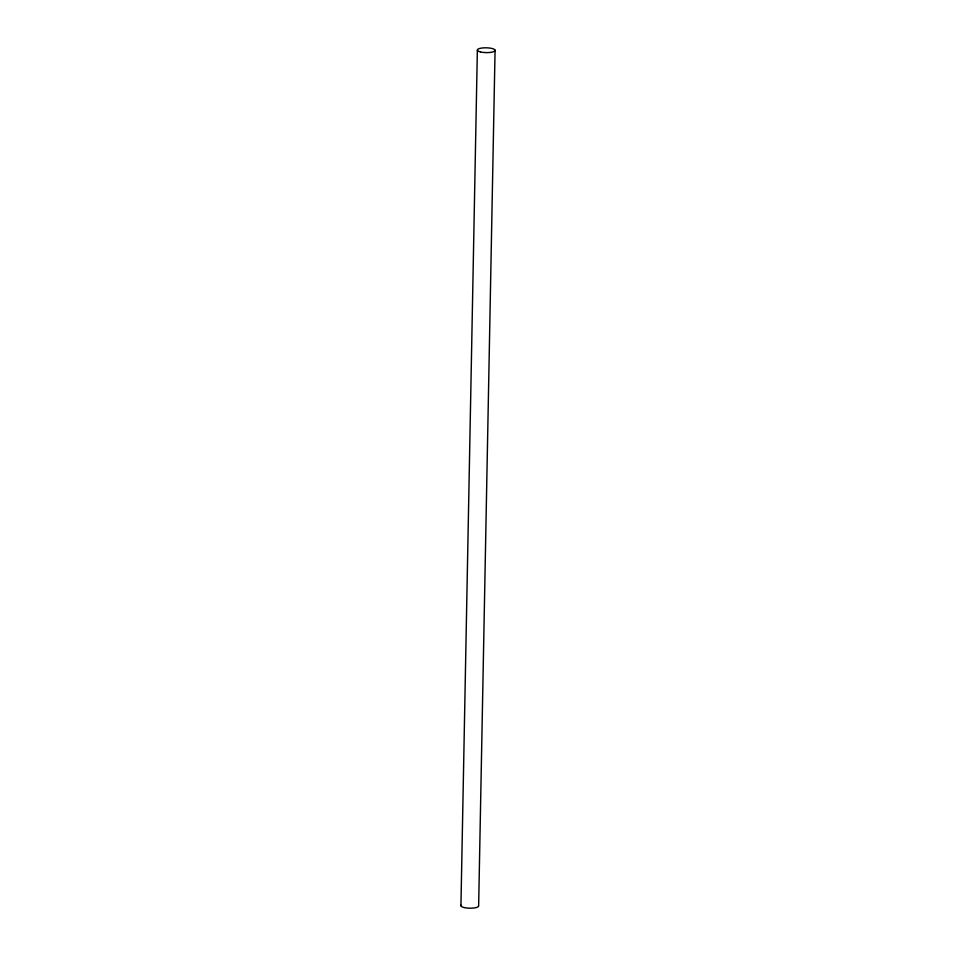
<?xml version="1.0" encoding="UTF-8"?>
<svg xmlns="http://www.w3.org/2000/svg" width="956" height="956" viewBox="0 0 956 956"><rect width="100%" height="100%" fill="white"/><g stroke="black" fill="none" stroke-linecap="round" stroke-linejoin="round"><path stroke-width="1.43" d="M460.935 905.846L477.355 50.262M495.065 50.154L478.645 905.738A8.891 2.402 1.1 0 1 469.396 908.188A8.891 2.402 1.1 0 1 461.031 905.213M480.498 51.947A8.891 2.402 1.1 0 0 494.969 50.788A8.891 2.402 1.1 0 0 483.174 47.896A8.891 2.402 1.1 0 0 480.498 51.947"/></g></svg>
